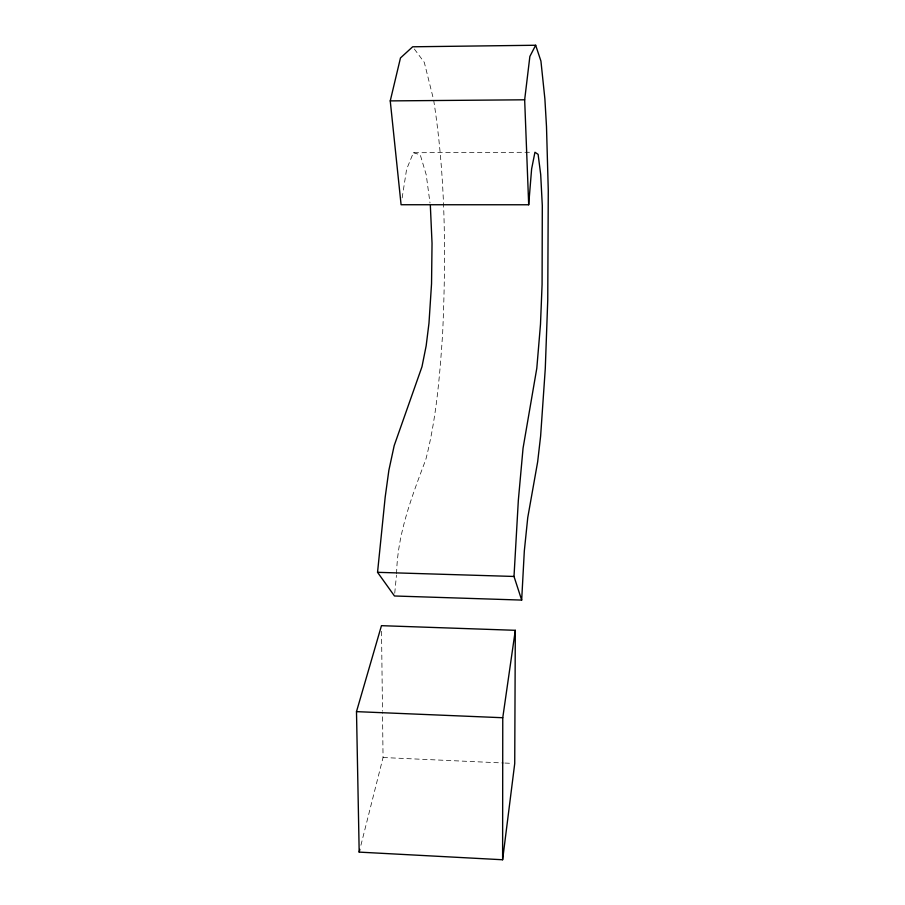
<?xml version="1.0" encoding="UTF-8"?>
<svg xmlns="http://www.w3.org/2000/svg" width="905" height="905" viewBox="0 0 905 905"><rect width="100%" height="100%" fill="white"/><g stroke="black" fill="none" stroke-linecap="round" stroke-linejoin="round"><path stroke-width="0.68" stroke-dasharray="4.53 3.39" d="M394.738 593.216L396.458 575.173M396.594 573.781C397.397 533.712 411.922 496.438 425.814 459.48C436.402 418.314 439.785 375.779 442.635 333.504C446.041 256.07 445.746 177.968 433.834 101.224M402.148 197.912L406.605 169.28L413.393 152.73L532.117 152.266M360.914 845.259L383.053 757.519L382.51 712.642M383.053 757.519L503.519 762.994M504.922 763.051L511.925 763.368M413.393 152.73L420.248 154.8L426.221 174.756L429.999 202.969M414.343 49.017L424.298 62.377L433.631 99.844M381.525 631.283L382.498 711.24"/><path stroke-width="1.36" d="M502.614 859.75L502.761 717.733L515.307 630.31L381.458 625.672L356.491 711.635L359.183 852.114L502.614 859.75L514.73 763.503L515.307 630.31M521.676 600.083L524.323 550.953L527.751 517.592L537.66 461.833L540.624 436.074L545.285 368.539L547.751 300.098L548.272 190.457L546.496 126.587L544.889 98.939L540.93 61.065L535.669 45.25L412.68 46.789L400.474 57.943L390.247 100.896L401.085 204.734L528.69 204.768L531.62 168.964L534.946 152.255L538.113 154.359L540.692 174.507L542.31 205.707L542.084 284.509L540.489 324.341L536.801 368.278L523.056 448.167L518.339 500.307L514.006 576.462L521.676 600.083L394.478 595.988L377.543 572.322L385.191 497.094L388.879 470.238L394.195 445.599L421.979 366.729L426.153 345.868L428.97 323.232L431.538 283.763L432.036 243.321L430.35 205.661M528.69 204.768L524.662 99.799L529.866 56.438L535.669 45.25M359.183 852.114L359.873 849.376M390.247 100.896L524.662 99.799M377.543 572.322L514.006 576.462M356.491 711.635L502.761 717.733"/></g></svg>
